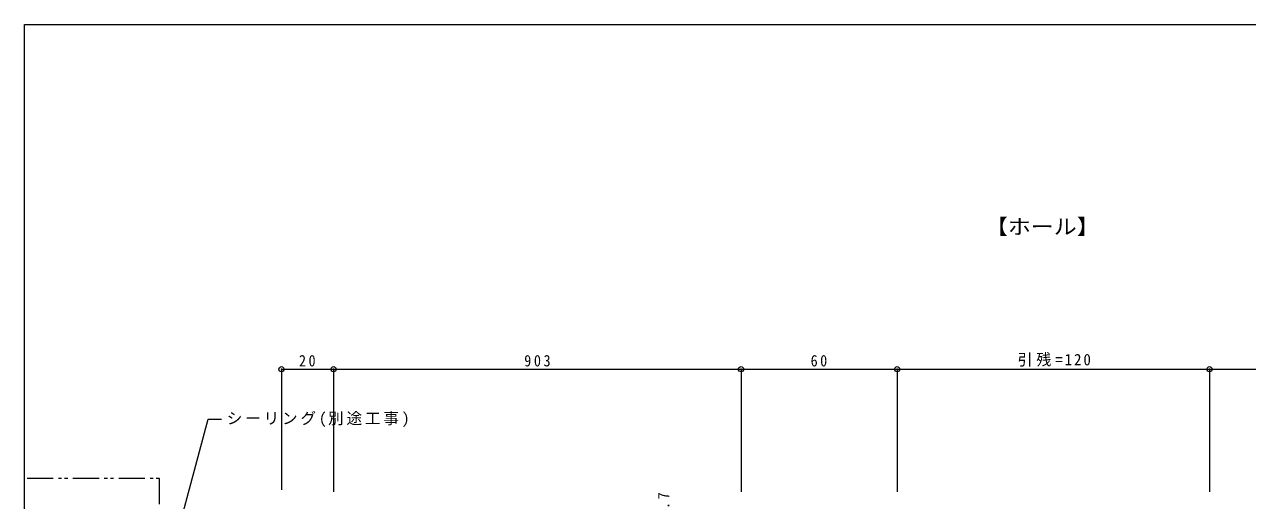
# Model space of a CAD drawing. Units: millimetres at full size, sheet at 1:2; details may follow other scales. Extents: x -822 to 1661, y -568 to -21.
# Drawn here: x 17.6 to 487.4, y -204.2 to -21.5 of the extents above; entities that cross this region are included whole.
import ezdxf
from ezdxf.enums import TextEntityAlignment as Align

# ---------------------------------------------------------------- set-up
doc = ezdxf.new("R2010")
doc.units = ezdxf.units.MM
doc.header["$LTSCALE"] = 2
doc.header["$PDMODE"] = 32
doc.header["$PDSIZE"] = 2
doc.linetypes.add('DOUBLE_CHAIN1', pattern=[8.8, 5, -1, 0.6, -0.6, 0.6, -1])
for name, color, linetype, lineweight in [('2-4_ADD_LINE', 7, 'Continuous', 15), ('2-D', 4, 'Continuous', 9), ('2-E', 4, 'Continuous', 5), ('F-E', 5, 'Continuous', 9)]:
    doc.layers.add(name, color=color, linetype=linetype, lineweight=lineweight)
doc.styles.add('ＭＳ ゴシック', font='')
doc.styles.get('ＭＳ ゴシック').set_extended_font_data('MS Gothic')

msp = doc.modelspace()

# ---------------------------------------------------------------- linework, layer by layer
at = {"layer": '2-4_ADD_LINE', "color": 3, "lineweight": 9}
for p, q in [((116.289, -153.784), (136.289, -153.784)), ((116.289, -153.784), (116.289, -200.13)), ((136.289, -153.784), (136.289, -200.83)), ((136.289, -153.784), (292.844, -153.784)), ((292.844, -153.784), (292.844, -200.83)), ((352.844, -153.784), (472.844, -153.784)), ((472.844, -153.784), (472.844, -200.83)), ((472.844, -153.784), (596.346, -153.784))]:
    msp.add_line(p, q, dxfattribs=at)
at = {"layer": '2-4_ADD_LINE', "color": 2, "linetype": 'DOUBLE_CHAIN1'}
msp.add_line((69.289, -195.58), (69.289, -235.33), dxfattribs=at)
at = {"layer": '2-4_ADD_LINE', "color": 3, "lineweight": 9}
msp.add_lwpolyline([(292.844, -153.784), (352.844, -153.784), (352.844, -200.83)], dxfattribs=at)
at = {"layer": '2-4_ADD_LINE', "color": 5}
for p in [(116.289, -153.784), (136.289, -153.784), (292.844, -153.784), (352.844, -153.784), (472.844, -153.784)]:
    msp.add_point(p, dxfattribs=at)
at = {"layer": '2-D', "color": 2, "linetype": 'DOUBLE_CHAIN1', "lineweight": 15}
msp.add_line((18.596, -195.58), (69.289, -195.58), dxfattribs=at)
at = {"layer": '2-E', "color": 134, "lineweight": 9}
for p, q in [((78.172, -210.257), (88.155, -173.001)), ((88.155, -173.001), (93.266, -173.001))]:
    msp.add_line(p, q, dxfattribs=at)
at = {"layer": 'F-E'}
for p, q in [((17.557, -567.776), (17.557, -21.451)), ((17.557, -21.451), (801.557, -21.451))]:
    msp.add_line(p, q, dxfattribs=at)

# ---------------------------------------------------------------- texts
at = {"layer": '2-4_ADD_LINE', "char_height": 4.399, "attachment_point": 7, "style": 'ＭＳ ゴシック'}
for s, insert in [('\\T1.36;\\W0.9;20', (123.039, -152.784)), ('\\T1.38;\\W0.9;903', (209.566, -152.784)), ('\\T1.36;\\W0.9;60', (319.594, -152.784)), ('\\T1.27;\\W0.95;引残=120', (399.094, -152.784))]:
    msp.add_mtext(s, dxfattribs=dict(at, insert=insert))
at = {"layer": '2-4_ADD_LINE', "insert": (265.397, -211.18), "char_height": 4.399, "attachment_point": 7, "rotation": 90, "style": 'ＭＳ ゴシック'}
msp.add_mtext('\\T1.38;\\W0.9;0.7', dxfattribs=at)
at = {"layer": '2-D', "color": 7, "style": 'ＭＳ ゴシック', "width": 1.1}
msp.add_text('【ホール】', height=5.865, dxfattribs=at).set_placement((386.58, -103.737), align=Align.BOTTOM_LEFT)
at = {"layer": '2-E', "color": 7, "insert": (95.266, -176.001), "char_height": 4.399, "attachment_point": 7, "style": 'ＭＳ ゴシック'}
msp.add_mtext('\\T1.18;シーリング(別途工事)', dxfattribs=at)

doc.saveas('drawing.dxf')
